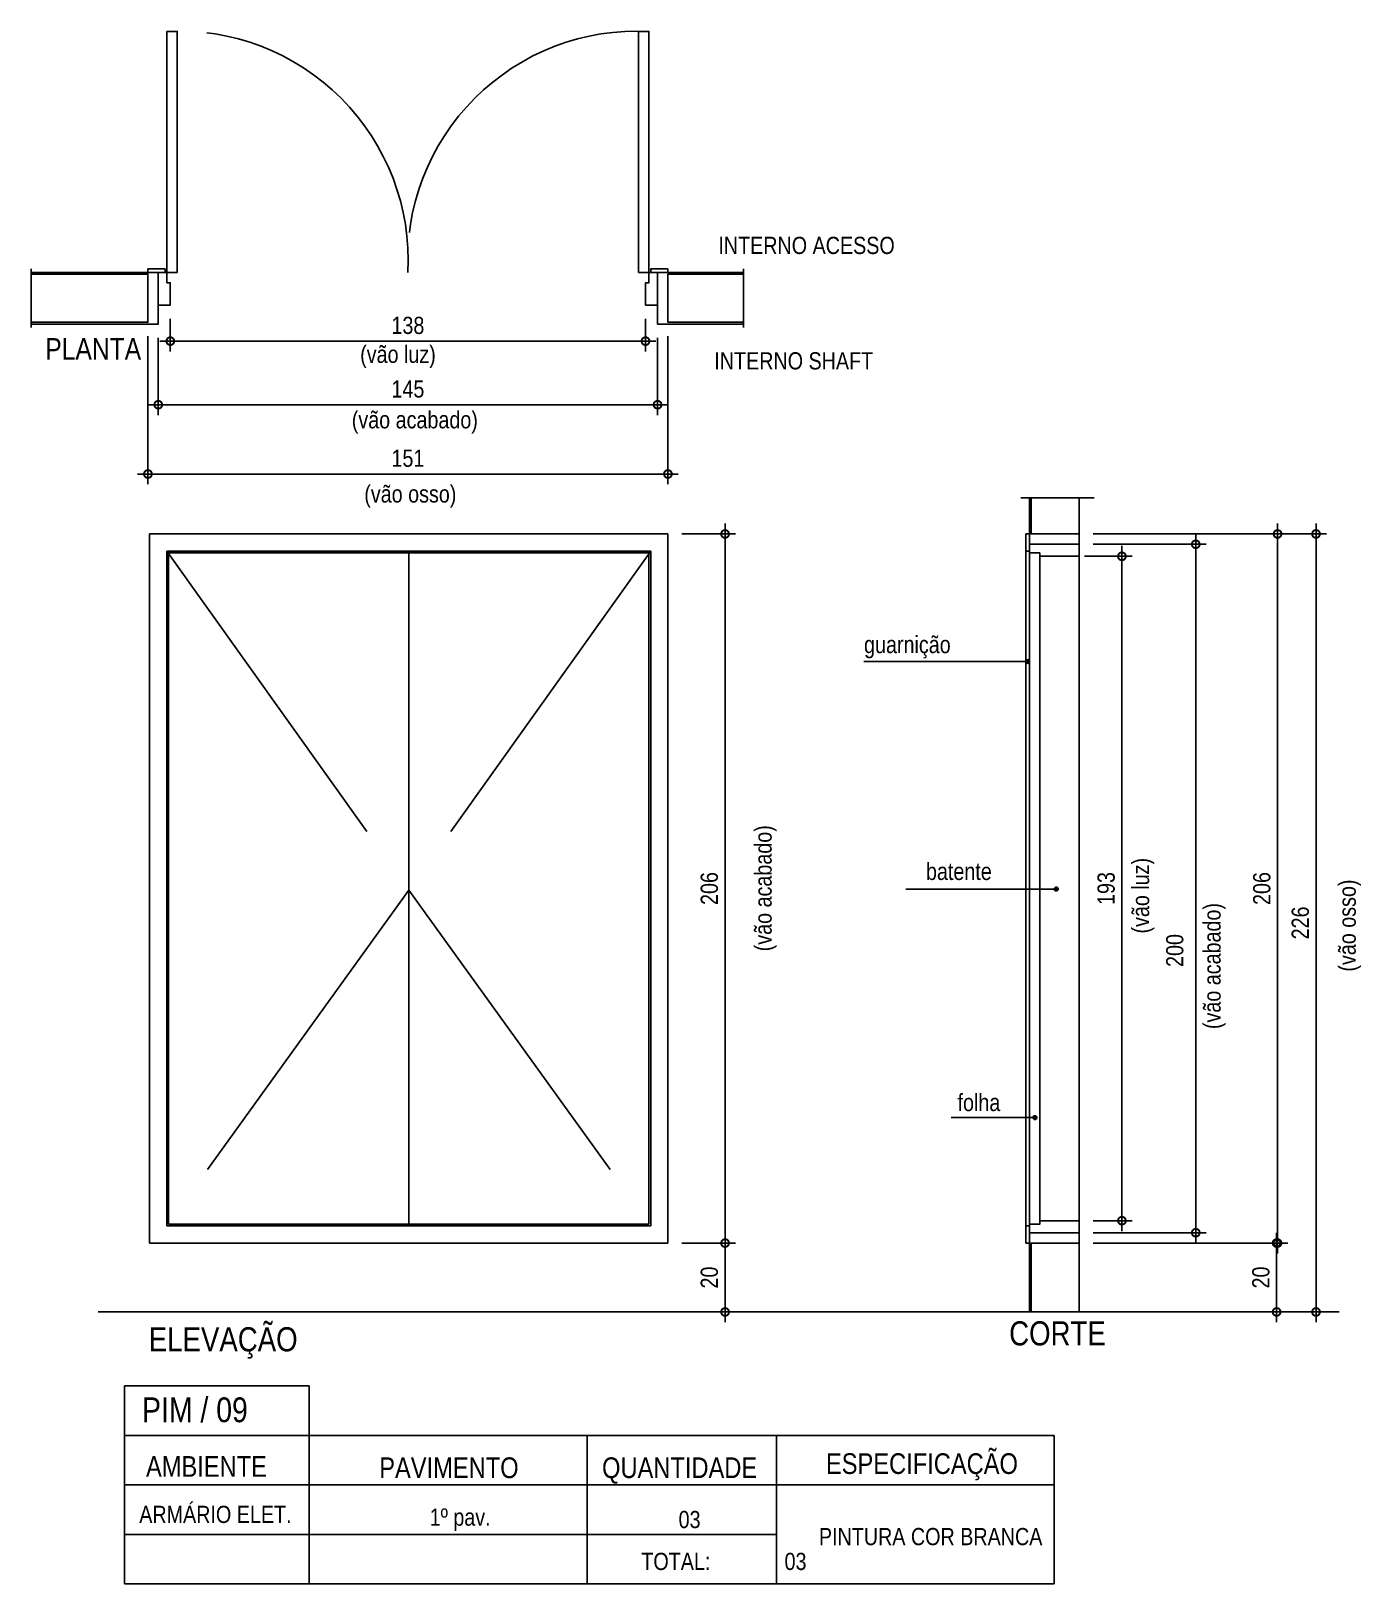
# Model space of a CAD drawing. Header units: metres. Extents: x -0.4 to 43, y -6.3 to 5.
# Drawn here: x 29.37 to 33.232, y 0.144 to 4.655 of the extents above; entities that cross this region are included whole.
import ezdxf

# ---------------------------------------------------------------- set-up
doc = ezdxf.new("R2010")
doc.units = ezdxf.units.M
doc.linetypes.add('DASHEDX2', pattern=[1.5, 1, -0.5])
for name, color, linetype in [('ARQ-ALV ACAB', 4, 'Continuous'), ('ARQ-ALV OSSO', 5, 'Continuous'), ('ARQ-AUX1', 1, 'Continuous'), ('ARQ-CAX', 1, 'Continuous'), ('ARQ-CAX @ 1', 1, 'Continuous'), ('ARQ-DIM', 2, 'Continuous'), ('ARQ-ENCH', 1, 'Continuous'), ('ARQ-PRJ', 7, 'DASHEDX2'), ('ARQ-TXT', 2, 'Continuous')]:
    doc.layers.add(name, color=color, linetype=linetype)
doc.styles.add('Adesa', font='ARIALN.TTF')
doc.styles.get("Standard").update_dxf_attribs({"font": 'arial.ttf'})
doc.dimstyles.new('ADESA 1-0025', dxfattribs={"dimtxt": 0.05, "dimasz": 0.045, "dimexe": 0.03, "dimexo": 0.04, "dimgap": 0.02, "dimtad": 1, "dimtoh": 1, "dimdec": 0, "dimlfac": 100, "dimzin": 4, "dimtxsty": 'Adesa', "dimblk": 'DOTSMALL', "dimcen": 1, "dimdle": 0.03, "dimclrd": 1, "dimclre": 1, "dimclrt": 256, "dimazin": 1, "dimtm": 1e-09, "dimtfac": 1, "dimtdec": 0, "dimtix": 1, "dimtmove": 2, "dimatfit": 0, "dimldrblk": 'DOTSMALL', "dimfxl": 0.8, "dimtvp": 2, "dimtolj": 1, "dimtzin": 0, "dimarcsym": 0})

# ---------------------------------------------------------------- blocks, each defined once
blk = doc.blocks.new('_DotSmall')
at = {"color": 0, "linetype": 'ByBlock', "const_width": 0.5}
blk.add_lwpolyline([(-0.0625, 0, 1), (0.0625, 0, 1)], format="xyb", close=True, dxfattribs=at)
blk = doc.blocks.new('*D106')
at = {"layer": 'ARQ-DIM', "color": 1, "lineweight": -2, "transparency": 16777216}
for p, q in [((32.4542, 3.1639), (32.7825, 3.1639)), ((32.7525, 1.134), (32.7525, 3.1939)), ((32.4542, 1.164), (32.7825, 1.164))]:
    blk.add_line(p, q, dxfattribs=at)
at = {"layer": 'ARQ-DIM', "color": 1, "lineweight": -2, "transparency": 16777216, "xscale": 0.045, "yscale": 0.045, "zscale": 0.045}
for p, rotation in [((32.7525, 3.1639), 90), ((32.7525, 1.164), 270)]:
    blk.add_blockref('_DotSmall', p, dxfattribs=dict(at, rotation=rotation))
at = {"layer": 'ARQ-DIM', "transparency": 16777216, "insert": (32.6917, 1.9839), "char_height": 0.05, "attachment_point": 5, "rotation": 90, "style": 'Adesa'}
blk.add_mtext('\\A1;200', dxfattribs=at)
blk = doc.blocks.new('*D107')
at = {"layer": 'ARQ-DIM', "color": 1, "lineweight": -2, "transparency": 16777216}
for p, q in [((32.538, 3.1589), (32.538, 1.169)), ((32.4292, 3.1289), (32.568, 3.1289)), ((32.4542, 1.199), (32.568, 1.199))]:
    blk.add_line(p, q, dxfattribs=at)
at = {"layer": 'ARQ-DIM', "color": 1, "lineweight": -2, "transparency": 16777216, "xscale": 0.045, "yscale": 0.045, "zscale": 0.045}
for p, rotation in [((32.538, 3.1289), 90), ((32.538, 1.199), 270)]:
    blk.add_blockref('_DotSmall', p, dxfattribs=dict(at, rotation=rotation))
at = {"layer": 'ARQ-DIM', "transparency": 16777216, "insert": (32.4924, 2.1639), "char_height": 0.05, "attachment_point": 5, "rotation": 90, "style": 'Adesa'}
blk.add_mtext('\\A1;193', dxfattribs=at)
blk = doc.blocks.new('*D108')
at = {"layer": 'ARQ-DIM', "color": 1, "lineweight": -2, "transparency": 16777216}
for p, q in [((29.7096, 3.7687), (29.7096, 3.338)), ((31.2196, 3.7687), (31.2196, 3.338)), ((29.6796, 3.368), (31.2496, 3.368))]:
    blk.add_line(p, q, dxfattribs=at)
at = {"layer": 'ARQ-DIM', "color": 1, "lineweight": -2, "transparency": 16777216, "xscale": 0.045, "yscale": 0.045, "zscale": 0.045, "rotation": 180}
blk.add_blockref('_DotSmall', (29.7096, 3.368), dxfattribs=at)
at = {"layer": 'ARQ-DIM', "color": 1, "lineweight": -2, "transparency": 16777216, "xscale": 0.045, "yscale": 0.045, "zscale": 0.045}
blk.add_blockref('_DotSmall', (31.2196, 3.368), dxfattribs=at)
at = {"layer": 'ARQ-DIM', "transparency": 16777216, "insert": (30.4646, 3.4135), "char_height": 0.05, "attachment_point": 5, "style": 'Adesa'}
blk.add_mtext('\\A1;151', dxfattribs=at)
blk = doc.blocks.new('*D109')
at = {"layer": 'ARQ-DIM', "color": 1, "lineweight": -2, "transparency": 16777216}
for p, q in [((29.7396, 3.7637), (29.7396, 3.5392)), ((31.1896, 3.7637), (31.1896, 3.5392)), ((29.7096, 3.5692), (31.2196, 3.5692))]:
    blk.add_line(p, q, dxfattribs=at)
at = {"layer": 'ARQ-DIM', "color": 1, "lineweight": -2, "transparency": 16777216, "xscale": 0.045, "yscale": 0.045, "zscale": 0.045, "rotation": 180}
blk.add_blockref('_DotSmall', (29.7396, 3.5692), dxfattribs=at)
at = {"layer": 'ARQ-DIM', "color": 1, "lineweight": -2, "transparency": 16777216, "xscale": 0.045, "yscale": 0.045, "zscale": 0.045}
blk.add_blockref('_DotSmall', (31.1896, 3.5692), dxfattribs=at)
at = {"layer": 'ARQ-DIM', "transparency": 16777216, "insert": (30.4646, 3.6147), "char_height": 0.05, "attachment_point": 5, "style": 'Adesa'}
blk.add_mtext('\\A1;145', dxfattribs=at)
blk = doc.blocks.new('*D110')
at = {"layer": 'ARQ-DIM', "color": 1, "lineweight": -2, "transparency": 16777216}
for p, q in [((29.7746, 3.8187), (29.7746, 3.7239)), ((31.1546, 3.8187), (31.1546, 3.7239)), ((29.7446, 3.7539), (31.1846, 3.7539))]:
    blk.add_line(p, q, dxfattribs=at)
at = {"layer": 'ARQ-DIM', "color": 1, "lineweight": -2, "transparency": 16777216, "xscale": 0.045, "yscale": 0.045, "zscale": 0.045, "rotation": 180}
blk.add_blockref('_DotSmall', (29.7746, 3.7539), dxfattribs=at)
at = {"layer": 'ARQ-DIM', "color": 1, "lineweight": -2, "transparency": 16777216, "xscale": 0.045, "yscale": 0.045, "zscale": 0.045}
blk.add_blockref('_DotSmall', (31.1546, 3.7539), dxfattribs=at)
at = {"layer": 'ARQ-DIM', "transparency": 16777216, "insert": (30.4646, 3.7994), "char_height": 0.05, "attachment_point": 5, "style": 'Adesa'}
blk.add_mtext('\\A1;138', dxfattribs=at)
blk = doc.blocks.new('*D111')
at = {"layer": 'ARQ-DIM', "color": 1, "lineweight": -2, "transparency": 16777216}
for p, q in [((33.1017, 3.2239), (33.1017, 0.9039)), ((32.4542, 3.1939), (33.1317, 3.1939)), ((32.3842, 0.9339), (33.1317, 0.9339))]:
    blk.add_line(p, q, dxfattribs=at)
at = {"layer": 'ARQ-DIM', "color": 1, "lineweight": -2, "transparency": 16777216, "xscale": 0.045, "yscale": 0.045, "zscale": 0.045}
for p, rotation in [((33.1017, 3.1939), 90), ((33.1017, 0.9339), 270)]:
    blk.add_blockref('_DotSmall', p, dxfattribs=dict(at, rotation=rotation))
at = {"layer": 'ARQ-DIM', "transparency": 16777216, "insert": (33.0562, 2.0639), "char_height": 0.05, "attachment_point": 5, "rotation": 90, "style": 'Adesa'}
blk.add_mtext('\\A1;226', dxfattribs=at)
blk = doc.blocks.new('*D114')
at = {"layer": 'ARQ-DIM', "color": 1, "lineweight": -2, "transparency": 16777216}
for p, q in [((32.4542, 1.134), (33.0172, 1.134)), ((32.9872, 1.164), (32.9872, 0.904)), ((32.4542, 0.934), (33.0172, 0.934))]:
    blk.add_line(p, q, dxfattribs=at)
at = {"layer": 'ARQ-DIM', "color": 1, "lineweight": -2, "transparency": 16777216, "xscale": 0.045, "yscale": 0.045, "zscale": 0.045}
for p, rotation in [((32.9872, 1.134), 90), ((32.9872, 0.934), 270)]:
    blk.add_blockref('_DotSmall', p, dxfattribs=dict(at, rotation=rotation))
at = {"layer": 'ARQ-DIM', "transparency": 16777216, "insert": (32.9417, 1.034), "char_height": 0.05, "attachment_point": 5, "rotation": 90, "style": 'Adesa'}
blk.add_mtext('\\A1;20', dxfattribs=at)
blk = doc.blocks.new('*D112')
at = {"layer": 'ARQ-DIM', "color": 1, "lineweight": -2, "transparency": 16777216}
for p, q in [((32.99, 1.104), (32.99, 3.2239)), ((32.4542, 3.1939), (33.02, 3.1939)), ((32.4542, 1.134), (33.02, 1.134))]:
    blk.add_line(p, q, dxfattribs=at)
at = {"layer": 'ARQ-DIM', "color": 1, "lineweight": -2, "transparency": 16777216, "xscale": 0.045, "yscale": 0.045, "zscale": 0.045}
for p, rotation in [((32.99, 3.1939), 90), ((32.99, 1.134), 270)]:
    blk.add_blockref('_DotSmall', p, dxfattribs=dict(at, rotation=rotation))
at = {"layer": 'ARQ-DIM', "transparency": 16777216, "insert": (32.9445, 2.1639), "char_height": 0.05, "attachment_point": 5, "rotation": 90, "style": 'Adesa'}
blk.add_mtext('\\A1;206', dxfattribs=at)
blk = doc.blocks.new('*D115')
at = {"layer": 'ARQ-DIM', "color": 1, "lineweight": -2, "transparency": 16777216}
for p, q in [((31.3856, 3.2239), (31.3856, 1.1039)), ((31.2596, 3.1939), (31.4156, 3.1939)), ((31.2596, 1.1339), (31.4156, 1.1339))]:
    blk.add_line(p, q, dxfattribs=at)
at = {"layer": 'ARQ-DIM', "color": 1, "lineweight": -2, "transparency": 16777216, "xscale": 0.045, "yscale": 0.045, "zscale": 0.045}
for p, rotation in [((31.3856, 3.1939), 90), ((31.3856, 1.1339), 270)]:
    blk.add_blockref('_DotSmall', p, dxfattribs=dict(at, rotation=rotation))
at = {"layer": 'ARQ-DIM', "transparency": 16777216, "insert": (31.3401, 2.1639), "char_height": 0.05, "attachment_point": 5, "rotation": 90, "style": 'Adesa'}
blk.add_mtext('\\A1;206', dxfattribs=at)
blk = doc.blocks.new('*D113')
at = {"layer": 'ARQ-DIM', "color": 1, "lineweight": -2, "transparency": 16777216}
for p, q in [((31.2596, 1.1339), (31.4156, 1.1339)), ((31.3856, 1.1639), (31.3856, 0.9039)), ((31.1376, 0.9339), (31.4156, 0.9339))]:
    blk.add_line(p, q, dxfattribs=at)
at = {"layer": 'ARQ-DIM', "color": 1, "lineweight": -2, "transparency": 16777216, "xscale": 0.045, "yscale": 0.045, "zscale": 0.045}
for p, rotation in [((31.3856, 1.1339), 90), ((31.3856, 0.9339), 270)]:
    blk.add_blockref('_DotSmall', p, dxfattribs=dict(at, rotation=rotation))
at = {"layer": 'ARQ-DIM', "transparency": 16777216, "insert": (31.3401, 1.0339), "char_height": 0.05, "attachment_point": 5, "rotation": 90, "style": 'Adesa'}
blk.add_mtext('\\A1;20', dxfattribs=at)
blk = doc.blocks.new('*U116')
for points in [[(-0.015, -0.095), (0.025, -0.095), (0.025, -0.065), (0.035, -0.065), (0.035, 0), (0, 0), (0, -0.095)], [(1.465, -0.095), (1.425, -0.095), (1.425, -0.065), (1.415, -0.065), (1.415, 0), (1.45, 0), (1.45, -0.095)]]:
    blk.add_lwpolyline(points)
for points in [[(-0.03, -0.105), (0.02, -0.105), (0.02, -0.095), (-0.03, -0.095)], [(0.025, -0.095), (0.025, -0.795), (0.055, -0.795), (0.055, -0.095)], [(1.425, -0.095), (1.425, -0.795), (1.395, -0.795), (1.395, -0.095)], [(1.48, -0.105), (1.43, -0.105), (1.43, -0.095), (1.48, -0.095)]]:
    blk.add_lwpolyline(points, close=True)
at = {"layer": 'ARQ-PRJ'}
for centre, start, end in [((0.06, -0.13), 266.9872, 3.0128), ((1.39, -0.13), 176.9872, 273.0128)]:
    blk.add_arc(centre, 0.6659, start, end, dxfattribs=at)

msp = doc.modelspace()

# ---------------------------------------------------------------- hatches: boundary and pattern name
at = {"layer": 'ARQ-ENCH', "ltscale": 0.01}
h = msp.add_hatch(color=256, dxfattribs=at)
edge = h.paths.add_edge_path()
edge.add_arc((32.2644, 2.8235), 0.00559, 0, 360)
h = msp.add_hatch(color=256, dxfattribs=at)
edge = h.paths.add_edge_path()
edge.add_arc((32.3474, 2.1623), 0.00559, 0, 360)
h = msp.add_hatch(color=256, dxfattribs=at)
edge = h.paths.add_edge_path()
edge.add_arc((32.2855, 1.4984), 0.00559, 0, 360)

# ---------------------------------------------------------------- linework, layer by layer
at = {"layer": 'ARQ-ALV ACAB', "elevation": 0}
for points in [[(29.3702, 3.9537), (29.7396, 3.9537), (29.7396, 3.8037), (29.3702, 3.8037)], [(31.439, 3.9537), (31.1896, 3.9537), (31.1896, 3.8037), (31.439, 3.8037)]]:
    msp.add_lwpolyline(points, dxfattribs=at)
at = {"layer": 'ARQ-ALV ACAB', "ltscale": 0.05}
for points in [[(32.2692, 3.2985), (32.2692, 3.1639), (32.4142, 3.1639), (32.4142, 3.1939)], [(32.2692, 0.9339), (32.2692, 1.1639), (32.4142, 1.164), (32.4142, 1.134)]]:
    msp.add_lwpolyline(points, dxfattribs=at)
at = {"layer": 'ARQ-ALV OSSO', "ltscale": 0.05}
msp.add_line((29.5648, 0.9339), (33.1689, 0.9339), dxfattribs=at)
at = {"layer": 'ARQ-ALV OSSO', "elevation": 0}
for points in [[(29.3702, 3.9487), (29.7096, 3.9487), (29.7096, 3.8087), (29.3702, 3.8087)], [(31.439, 3.9487), (31.2196, 3.9487), (31.2196, 3.8087), (31.439, 3.8087)]]:
    msp.add_lwpolyline(points, dxfattribs=at)
at = {"layer": 'ARQ-ALV OSSO', "ltscale": 0.05}
for points in [[(32.2742, 3.2985), (32.2742, 3.1939), (32.4142, 3.1939), (32.4142, 3.2985)], [(32.2742, 0.9339), (32.2742, 1.1339), (32.4142, 1.134), (32.4142, 0.934)]]:
    msp.add_lwpolyline(points, dxfattribs=at)
at = {"layer": 'ARQ-AUX1', "elevation": 0}
for points in [[(29.3702, 3.9637), (29.3702, 3.7937)], [(31.439, 3.9637), (31.439, 3.7937)]]:
    msp.add_lwpolyline(points, dxfattribs=at)
at = {"layer": 'ARQ-AUX1'}
msp.add_lwpolyline([(32.2447, 3.2985), (32.4575, 3.2985)], dxfattribs=at)
at = {"layer": 'ARQ-CAX'}
for p, q in [((31.2196, 3.1939, 0), (29.7146, 3.1939)), ((29.7146, 3.1939), (29.7146, 1.1339, 0)), ((31.2196, 1.1339, 0), (31.2196, 3.1939, 0)), ((32.2592, 3.1789), (32.2592, 1.1839)), ((32.4142, 3.1639), (32.4143, 1.1889)), ((31.1696, 3.1439, 0), (29.7646, 3.1439)), ((29.7646, 3.1439), (29.7646, 1.1839, 0)), ((31.1646, 3.1389, 0), (29.7696, 3.1389)), ((29.7696, 3.1389), (29.7696, 1.1889, 0)), ((31.1646, 1.1889, 0), (31.1646, 3.1389, 0)), ((31.1696, 1.1839, 0), (31.1696, 3.1439, 0)), ((31.1696, 1.1839, 0), (29.7646, 1.1839)), ((31.1646, 1.1889, 0), (29.7696, 1.1889)), ((31.2196, 1.1339, 0), (29.7146, 1.1339))]:
    msp.add_line(p, q, dxfattribs=at)
for points in [[(32.2592, 3.1939), (32.2692, 3.1939), (32.2692, 3.1439), (32.2592, 3.1439)], [(32.2692, 3.1389), (32.2992, 3.1389), (32.2992, 1.1889), (32.2692, 1.1889)], [(32.2592, 1.1339), (32.2692, 1.1339), (32.2692, 1.1839), (32.2592, 1.1839)]]:
    msp.add_lwpolyline(points, close=True, dxfattribs=at)
for points in [[(32.2692, 3.1639), (32.2692, 3.1389), (32.2992, 3.1389), (32.2992, 3.1289), (32.4142, 3.1289), (32.4142, 3.1639), (32.2692, 3.1639)], [(32.2692, 1.1639), (32.2692, 1.1889), (32.2992, 1.1889), (32.2992, 1.1989), (32.4142, 1.199), (32.4142, 1.164), (32.2692, 1.1639)]]:
    msp.add_lwpolyline(points, dxfattribs=at)
at = {"layer": 'ARQ-CAX', "elevation": 0}
msp.add_lwpolyline([(30.4671, 3.1439), (30.4671, 1.1839)], dxfattribs=at)
at = {"layer": 'ARQ-ENCH', "ltscale": 0.01}
for p, q in [((31.7885, 2.8235), (32.2644, 2.8235)), ((31.9105, 2.1623), (32.3474, 2.1623)), ((32.0421, 1.4984), (32.2799, 1.4984)), ((30.1781, 0.7192), (29.642, 0.7192)), ((30.1781, 0.7192), (30.1781, 0.1438)), ((29.9806, 0.5754), (29.642, 0.5754)), ((32.3414, 0.5754), (29.9806, 0.5754)), ((30.9849, 0.5754), (30.9849, 0.1438)), ((31.5349, 0.5754), (31.5349, 0.1438)), ((32.3414, 0.5754), (32.3414, 0.1438)), ((32.3414, 0.4315), (29.642, 0.4315)), ((31.5349, 0.4315), (29.642, 0.4315)), ((31.5349, 0.4315), (29.642, 0.4315)), ((31.5349, 0.2877), (29.642, 0.2877)), ((31.5349, 0.2877), (29.642, 0.2877)), ((32.3414, 0.1438), (29.642, 0.1438)), ((32.3414, 0.1438), (29.642, 0.1438))]:
    msp.add_line(p, q, dxfattribs=at)
msp.add_lwpolyline([(29.642, 0.7192), (29.642, 0.1438)], dxfattribs=at)
for centre in [(32.2644, 2.8235), (32.3474, 2.1623), (32.2855, 1.4984)]:
    msp.add_circle(centre, 0.00559, dxfattribs=at)
at = {"layer": 'ARQ-PRJ'}
for points in [[(29.7646, 3.1439), (30.4671, 2.1589), (29.7646, 1.1839)], [(31.1696, 3.1439), (30.4671, 2.1589), (31.1696, 1.1839)]]:
    msp.add_lwpolyline(points, dxfattribs=at)

# ---------------------------------------------------------------- block references
at = {"layer": 'ARQ-CAX @ 1', "rotation": 180}
msp.add_blockref('*U116', (31.1896, 3.8587, 0), dxfattribs=at)

# ---------------------------------------------------------------- texts
at = {"layer": 'ARQ-TXT', "ltscale": 0.01, "char_height": 0.05, "attachment_point": 1}
for s, insert, width in [('{\\fArial Narrow|b0|i0|c0|p34;INTERNO ACESSO}', (31.3661, 4.057, 0), 0.63218), ('{\\fArial Narrow|b0|i0|c0|p34;INTERNO SHAFT}', (31.3544, 3.7217, 0), 0.664717)]:
    msp.add_mtext(s, dxfattribs=dict(at, insert=insert, width=width))
at = {"layer": 'ARQ-TXT', "style": 'Adesa'}
for s, insert, char_height, width, attachment_point in [('PLANTA', (29.4115, 3.7628), 0.0625, 0.551174, 1), ('\\pi0.33845;(vão luz)', (29.9875, 3.7408), 0.05, 0.551174, 1), ('\\pi0.6719;(vão acabado)', (29.6297, 3.5506), 0.05, 1.031174, 1), ('\\pi0.2005;(vão osso)', (30.1374, 3.3351), 0.05, 1.551174, 1), ('guarnição', (32.0408, 2.8976), 0.05, 0.551174, 3), ('batente', (32.1601, 2.2387), 0.05, 0.551174, 3), ('folha', (32.1849, 1.5674), 0.05, 0.551174, 3), ('ELEVAÇÃO', (29.7121, 0.8895), 0.07, 0.551174, 1), ('CORTE', (32.2106, 0.9067), 0.07, 0.551174, 1)]:
    msp.add_mtext(s, dxfattribs=dict(at, insert=insert, char_height=char_height, width=width, attachment_point=attachment_point))
at = {"layer": 'ARQ-TXT', "ltscale": 0.01, "char_height": 0.05, "attachment_point": 7, "rotation": 90, "style": 'Adesa'}
for s, insert, width in [('(vão acabado)', (31.5359, 1.9816), 0.403628), ('(vão osso)', (33.2321, 1.9226), 0.26445), ('(vão acabado)', (32.8397, 1.7556), 0.403628)]:
    msp.add_mtext(s, dxfattribs=dict(at, insert=insert, width=width))
at = {"layer": 'ARQ-TXT', "insert": (32.6322, 1.8728), "char_height": 0.05, "width": 0.390979, "attachment_point": 7, "rotation": 90, "style": 'Adesa'}
msp.add_mtext('\\pi0.1604;(vão luz)', dxfattribs=at)
at = {"layer": 'ARQ-TXT', "ltscale": 0.01, "style": 'Adesa'}
for s, insert, char_height, width, attachment_point in [('PIM / 09', (29.6926, 0.6857), 0.072, 0.698302, 1), ('AMBIENTE', (29.8796, 0.5151), 0.06, 0.605305, 2), ('PAVIMENTO', (30.5837, 0.5114), 0.06, 0.605305, 2), ('QUANTIDADE', (31.2536, 0.5114), 0.06, 0.605305, 2), ('ESPECIFICAÇÃO', (31.9573, 0.5234), 0.06, 0.605305, 2), ('ARMÁRIO ELET.', (29.6844, 0.3709), 0.05, 0.538805, 1), ('\\pi0.27297;1º pav.', (30.2549, 0.3304), 0.05, 0.711828, 4), ('03', (31.2825, 0.3307), 0.05, 0.514611, 5), ('PINTURA COR BRANCA', (31.6581, 0.3064), 0.05, 0.664931, 1), ('TOTAL:^I 03', (31.1424, 0.2343), 0.05, 0.534214, 1)]:
    msp.add_mtext(s, dxfattribs=dict(at, insert=insert, char_height=char_height, width=width, attachment_point=attachment_point))

# ---------------------------------------------------------------- dimensions: what is measured, and where the dimension line sits
at = {"layer": 'ARQ-DIM'}
for base, p1, p2, picture, middle in [((31.1546, 3.7539), (29.7746, 3.8587, 0), (31.1546, 3.8587, 0), '*D110', (30.4646, 3.7994)), ((31.2196, 3.368), (29.7096, 3.8087, 0), (31.2196, 3.8087, 0), '*D108', (30.4646, 3.4135)), ((31.1896, 3.5692), (29.7396, 3.8037, 0), (31.1896, 3.8037, 0), '*D109', (30.4646, 3.6147))]:
    dim = msp.add_linear_dim(base=base, p1=p1, p2=p2, dimstyle='ADESA 1-0025', dxfattribs=at)
    dim.commit()
    dim.dimension.update_dxf_attribs({"geometry": picture, "text_midpoint": middle})
for base, p1, p2, picture, middle in [((31.3856, 1.1339, 0), (31.2196, 3.1939, 0), (31.2196, 1.1339, 0), '*D115', (31.3401, 2.1639, 0)), ((33.1017, 0.9339), (32.4142, 3.1939), (32.3442, 0.9339), '*D111', (33.0562, 2.0639)), ((32.99, 3.1939), (32.4142, 1.134), (32.4142, 3.1939), '*D112', (32.9445, 2.1639)), ((32.538, 1.199), (32.3892, 3.1289), (32.4142, 1.199), '*D107', (32.4924, 2.1639)), ((31.3856, 0.9339), (31.2196, 1.1339, 0), (31.0976, 0.9339), '*D113', (31.3401, 1.0339)), ((32.9872, 0.934), (32.4142, 1.134), (32.4142, 0.934), '*D114', (32.9417, 1.034))]:
    dim = msp.add_linear_dim(base=base, p1=p1, p2=p2, angle=90, dimstyle='ADESA 1-0025', dxfattribs=at)
    dim.commit()
    dim.dimension.update_dxf_attribs({"geometry": picture, "text_midpoint": middle})
dim = msp.add_linear_dim(base=(32.7525, 3.1639), p1=(32.4142, 1.164), p2=(32.4142, 3.1639), angle=90, dimstyle='ADESA 1-0025', dxfattribs=at)
dim.commit()
dim.dimension.update_dxf_attribs({"geometry": '*D106', "text_midpoint": (32.6917, 1.9839), "dimtype": 160})

doc.saveas('drawing.dxf')
